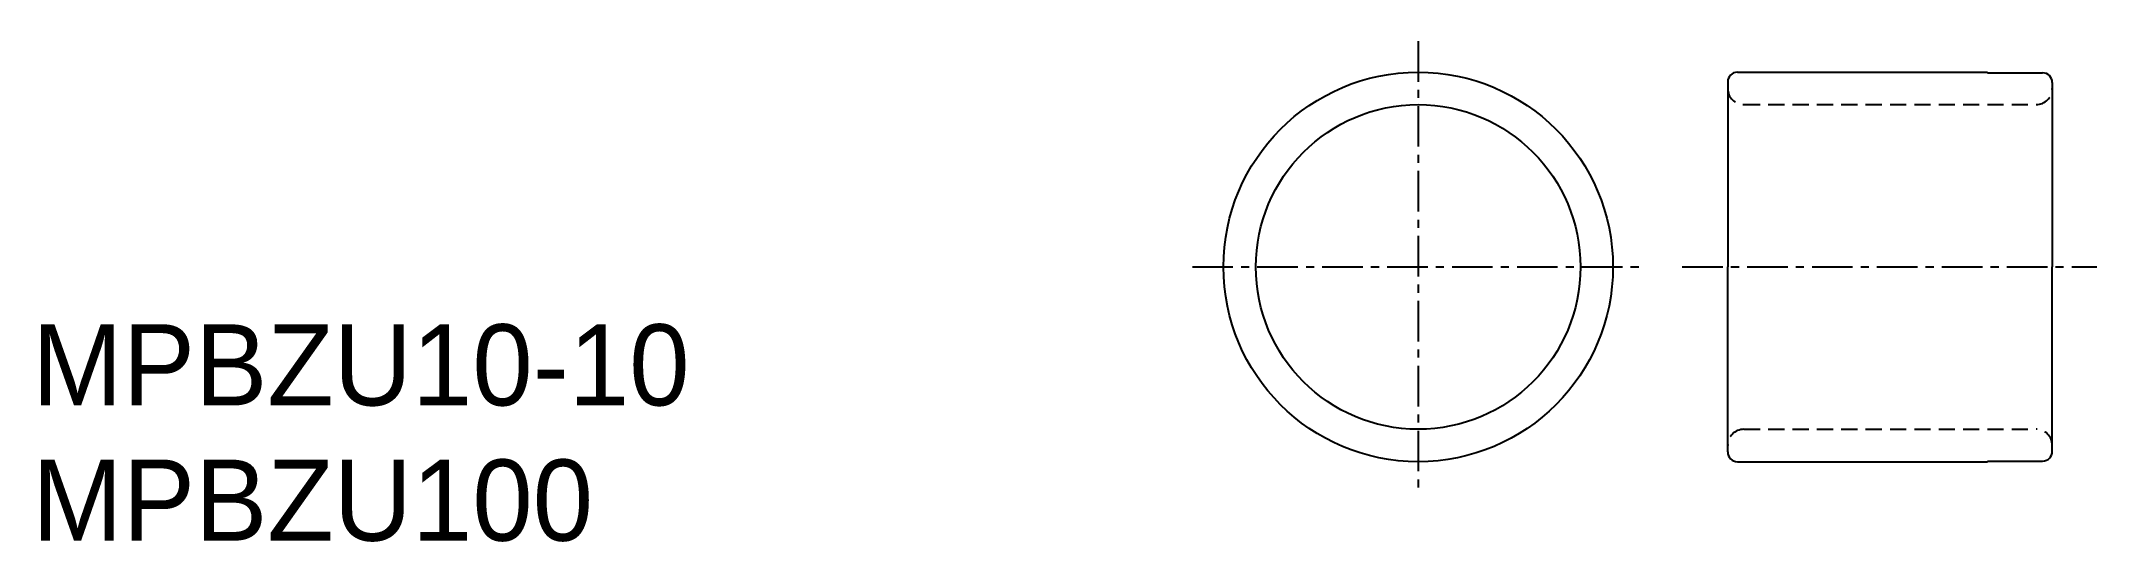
# Model space of a CAD drawing. Extents: x 10.3 to 73.6, y 10 to 25.4.
import ezdxf

# ---------------------------------------------------------------- set-up
doc = ezdxf.new("R2010")
doc.units = 0
doc.linetypes.add('CENTER', pattern=[2, 1.25, -0.25, 0.25, -0.25])
doc.linetypes.add('DASHED', pattern=[0.75, 0.5, -0.25])
doc.layers.get('0').update_dxf_attribs({"linetype": 'CONTINUOUS'})
doc.layers.add('CENTER', color=1, linetype='CENTER')

msp = doc.modelspace()

# ---------------------------------------------------------------- linework, layer by layer
at = {"color": 7, "linetype": 'CONTINUOUS'}
for p, q in [((62.232, 24.133), (62.232, 23.933)), ((62.532, 24.433), (70.232, 24.433)), ((62.532, 24.433), (70.232, 24.433)), ((70.232, 24.433), (70.232, 24.413)), ((70.232, 24.413), (71.932, 24.413)), ((72.232, 24.113), (72.232, 23.933)), ((62.232, 23.933), (62.232, 18.433)), ((72.232, 23.933), (72.232, 18.433)), ((62.232, 12.933), (62.232, 18.433)), ((72.232, 12.753), (72.232, 18.433)), ((62.232, 12.733), (62.232, 12.933)), ((72.232, 12.773), (72.232, 12.933)), ((62.532, 12.433), (70.232, 12.433)), ((62.532, 12.433), (70.232, 12.433)), ((70.232, 12.453), (71.932, 12.453)), ((70.232, 12.433), (70.232, 12.453))]:
    msp.add_line(p, q, dxfattribs=at)
at = {"color": 3, "linetype": 'DASHED'}
for p, q in [((62.732, 23.433), (71.732, 23.433)), ((62.732, 13.433), (71.732, 13.433))]:
    msp.add_line(p, q, dxfattribs=at)
at = {"color": 7, "linetype": 'CONTINUOUS'}
for radius in [6, 5]:
    msp.add_circle((52.697, 18.433), radius, dxfattribs=at)
for centre, start, end in [((62.532, 24.133), 90, 180), ((71.932, 24.113), 0, 90), ((62.532, 12.733), 180, 270), ((71.932, 12.753), 270, 0)]:
    msp.add_arc(centre, 0.3, start, end, dxfattribs=at)
at = {"color": 3, "linetype": 'DASHED'}
for centre, start, end in [((62.732, 23.933), 180, 270), ((71.732, 23.933), 270, 0), ((62.732, 12.933), 90, 180), ((71.732, 12.933), 0, 90)]:
    msp.add_arc(centre, 0.5, start, end, dxfattribs=at)
at = {"layer": 'CENTER', "color": 1, "linetype": 'CENTER'}
for p, q in [((52.697, 25.389), (52.697, 11.477)), ((45.741, 18.433), (59.687, 18.433)), ((60.83, 18.433), (73.605, 18.433))]:
    msp.add_line(p, q, dxfattribs=at)

# ---------------------------------------------------------------- texts
at = {"color": 7, "linetype": 'CONTINUOUS'}
for s, p in [('MPBZU10-10', (10, 14.167)), ('MPBZU100', (10, 10))]:
    msp.add_text(s, height=2.5, dxfattribs=at).set_placement(p)

doc.saveas('drawing.dxf')
